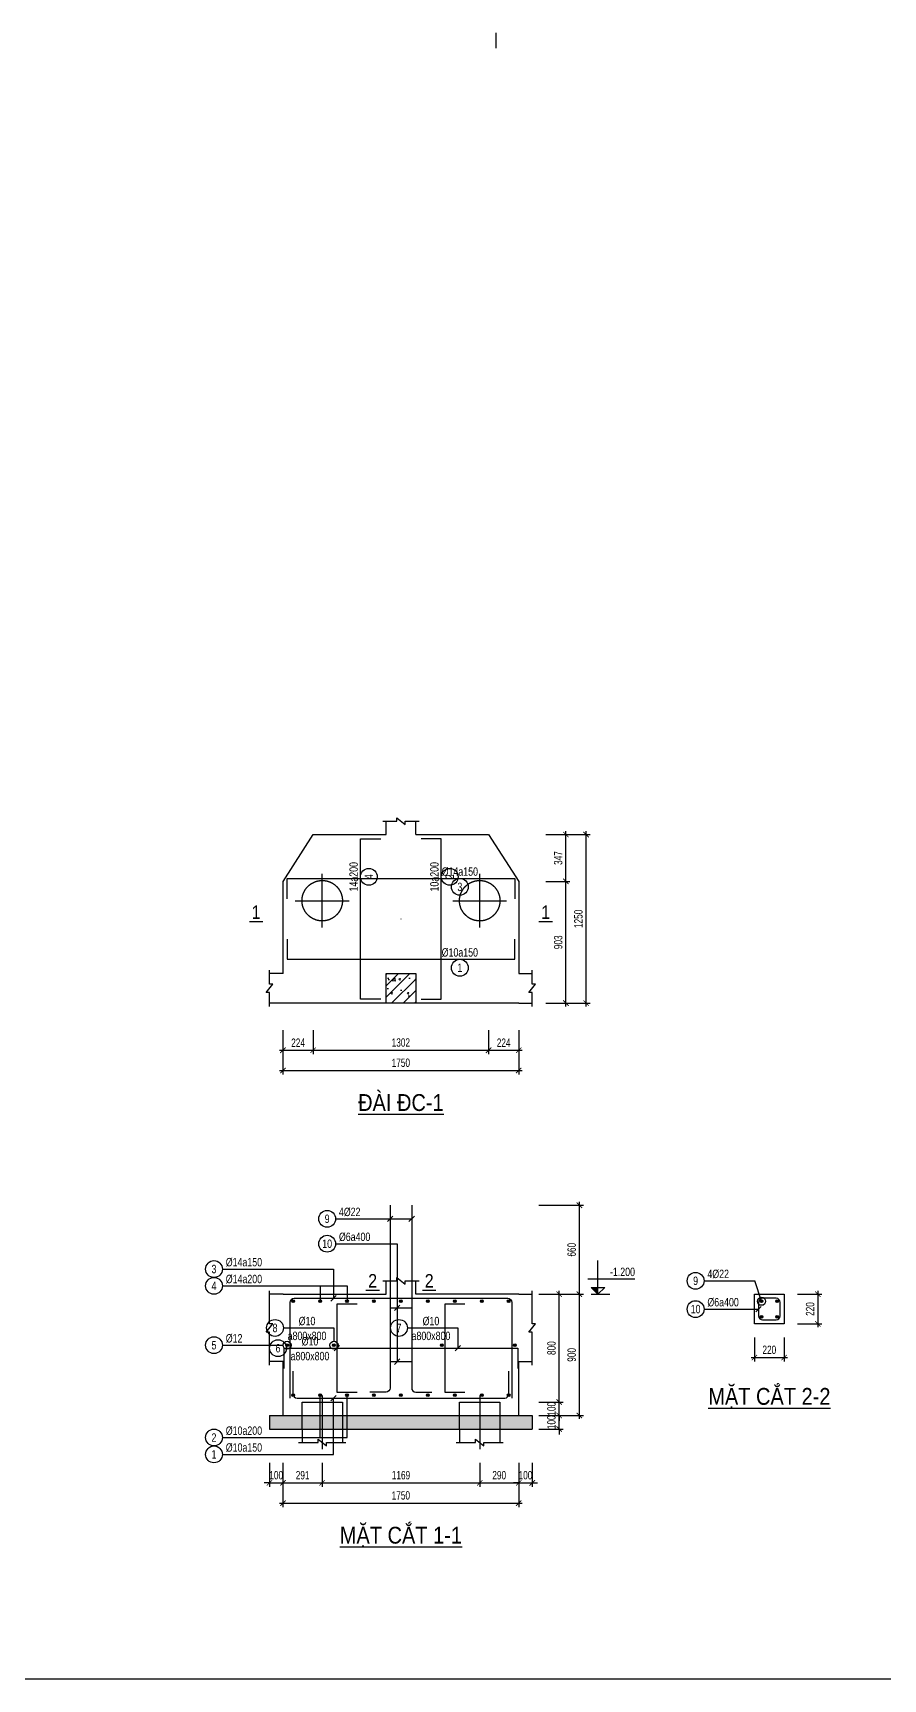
# Model space of a CAD drawing. Header units: inches. Extents: x 442278 to 842836, y -356313 to 59457.
# Drawn here: x 697163 to 703473, y -10461 to 1752 of the extents above; entities that cross this region are included whole.
import ezdxf
from ezdxf.enums import TextEntityAlignment as Align

# ---------------------------------------------------------------- set-up
doc = ezdxf.new("R2010")
doc.units = ezdxf.units.IN
doc.header["$LTSCALE"] = 250
doc.header["$MEASUREMENT"] = 0
doc.linetypes.add('CENTER', pattern=[50.8, 31.75, -6.35, 6.35, -6.35])
doc.linetypes.add('HIDDEN', pattern=[9.525, 6.35, -3.175])
for name, color, linetype in [('LA.BT', 7, 'Continuous'), ('LA.DIM', 251, 'Continuous'), ('LA.DUT', 251, 'HIDDEN'), ('LA.KHAC', 252, 'Continuous'), ('LA.TC', 3, 'Continuous'), ('LA.TD', 30, 'Continuous'), ('LA.TEXT', 60, 'Continuous'), ('LA.TRUC', 251, 'CENTER'), ('XDIT-MANH', 252, 'Continuous')]:
    doc.layers.add(name, color=color, linetype=linetype)
doc.styles.add('S.BTEXT', font='arial.ttf', dxfattribs={"width": 0.75})
doc.styles.add('S.STEXT', font='arial.ttf', dxfattribs={"width": 0.7})
doc.dimstyles.new('S.DIM25', dxfattribs={"dimtxt": 62.5, "dimasz": 40, "dimexe": 30, "dimexo": 0, "dimgap": 25, "dimtad": 1, "dimdec": 0, "dimzin": 13, "dimdsep": 46, "dimtxsty": 'S.STEXT', "dimblk": 'ARCHTICK', "dimcen": 0, "dimdle": 25, "dimclrd": 251, "dimclre": 251, "dimclrt": 60, "dimadec": 0, "dimazin": 0, "dimtfac": 1, "dimtdec": 0, "dimtix": 1, "dimtmove": 2, "dimatfit": 3, "dimfxl": 1, "dimtolj": 1, "dimtzin": 13, "dimarcsym": 0})

# ---------------------------------------------------------------- blocks, each defined once
blk = doc.blocks.new('_ArchTick')
at = {"color": 0, "linetype": 'ByBlock', "const_width": 0.15}
blk.add_lwpolyline([(-0.5, -0.5), (0.5, 0.5)], dxfattribs=at)
blk = doc.blocks.new('*D1129')
at = {"layer": 'DEFPOINTS', "color": 0, "transparency": 16777216}
for p in [(699019, -5646), (699243, -5646), (699243, -5796)]:
    blk.add_point(p, dxfattribs=at)
at = {"layer": 'LA.DIM', "color": 251, "lineweight": -2, "transparency": 16777216}
for p, q in [((699019, -5646), (699019, -5826)), ((699243, -5646), (699243, -5826)), ((698994, -5796), (699268, -5796))]:
    blk.add_line(p, q, dxfattribs=at)
at = {"layer": 'LA.DIM', "color": 251, "lineweight": -2, "transparency": 16777216, "xscale": 40, "yscale": 40, "zscale": 40, "rotation": 180}
blk.add_blockref('_ArchTick', (699019, -5796), dxfattribs=at)
at = {"layer": 'LA.DIM', "color": 251, "lineweight": -2, "transparency": 16777216, "xscale": 40, "yscale": 40, "zscale": 40}
blk.add_blockref('_ArchTick', (699243, -5796), dxfattribs=at)
at = {"layer": 'LA.DIM', "color": 60, "transparency": 16777216, "insert": (699131, -5740), "char_height": 62.5, "attachment_point": 5, "style": 'S.STEXT'}
blk.add_mtext('\\A1;224', dxfattribs=at)
blk = doc.blocks.new('*D1130')
at = {"layer": 'DEFPOINTS', "color": 0, "transparency": 16777216}
for p in [(699243, -5646), (700545, -5646), (700545, -5796)]:
    blk.add_point(p, dxfattribs=at)
at = {"layer": 'LA.DIM', "color": 251, "lineweight": -2, "transparency": 16777216}
for p, q in [((699243, -5646), (699243, -5826)), ((700545, -5646), (700545, -5826)), ((699218, -5796), (700570, -5796))]:
    blk.add_line(p, q, dxfattribs=at)
at = {"layer": 'LA.DIM', "color": 251, "lineweight": -2, "transparency": 16777216, "xscale": 40, "yscale": 40, "zscale": 40, "rotation": 180}
blk.add_blockref('_ArchTick', (699243, -5796), dxfattribs=at)
at = {"layer": 'LA.DIM', "color": 251, "lineweight": -2, "transparency": 16777216, "xscale": 40, "yscale": 40, "zscale": 40}
blk.add_blockref('_ArchTick', (700545, -5796), dxfattribs=at)
at = {"layer": 'LA.DIM', "color": 60, "transparency": 16777216, "insert": (699894, -5739), "char_height": 62.5, "attachment_point": 5, "style": 'S.STEXT'}
blk.add_mtext('\\A1;1302', dxfattribs=at)
blk = doc.blocks.new('*D1131')
at = {"layer": 'DEFPOINTS', "color": 0, "transparency": 16777216}
for p in [(700545, -5646), (700769, -5646), (700769, -5796)]:
    blk.add_point(p, dxfattribs=at)
at = {"layer": 'LA.DIM', "color": 251, "lineweight": -2, "transparency": 16777216}
for p, q in [((700545, -5646), (700545, -5826)), ((700769, -5646), (700769, -5826)), ((700520, -5796), (700794, -5796))]:
    blk.add_line(p, q, dxfattribs=at)
at = {"layer": 'LA.DIM', "color": 251, "lineweight": -2, "transparency": 16777216, "xscale": 40, "yscale": 40, "zscale": 40, "rotation": 180}
blk.add_blockref('_ArchTick', (700545, -5796), dxfattribs=at)
at = {"layer": 'LA.DIM', "color": 251, "lineweight": -2, "transparency": 16777216, "xscale": 40, "yscale": 40, "zscale": 40}
blk.add_blockref('_ArchTick', (700769, -5796), dxfattribs=at)
at = {"layer": 'LA.DIM', "color": 60, "transparency": 16777216, "insert": (700657, -5740), "char_height": 62.5, "attachment_point": 5, "style": 'S.STEXT'}
blk.add_mtext('\\A1;224', dxfattribs=at)
blk = doc.blocks.new('*D1132')
at = {"layer": 'DEFPOINTS', "color": 0, "transparency": 16777216}
for p in [(699019, -5646), (700769, -5646), (700769, -5946)]:
    blk.add_point(p, dxfattribs=at)
at = {"layer": 'LA.DIM', "color": 251, "lineweight": -2, "transparency": 16777216}
for p, q in [((699019, -5646), (699019, -5976)), ((700769, -5646), (700769, -5976)), ((698994, -5946), (700794, -5946))]:
    blk.add_line(p, q, dxfattribs=at)
at = {"layer": 'LA.DIM', "color": 251, "lineweight": -2, "transparency": 16777216, "xscale": 40, "yscale": 40, "zscale": 40, "rotation": 180}
blk.add_blockref('_ArchTick', (699019, -5946), dxfattribs=at)
at = {"layer": 'LA.DIM', "color": 251, "lineweight": -2, "transparency": 16777216, "xscale": 40, "yscale": 40, "zscale": 40}
blk.add_blockref('_ArchTick', (700769, -5946), dxfattribs=at)
at = {"layer": 'LA.DIM', "color": 60, "transparency": 16777216, "insert": (699894, -5889), "char_height": 62.5, "attachment_point": 5, "style": 'S.STEXT'}
blk.add_mtext('\\A1;1750', dxfattribs=at)
blk = doc.blocks.new('*D1133')
at = {"layer": 'DEFPOINTS', "color": 0, "transparency": 16777216}
for p in [(700969, -4543), (701119, -4543), (700969, -5446)]:
    blk.add_point(p, dxfattribs=at)
at = {"layer": 'LA.DIM', "color": 251, "lineweight": -2, "transparency": 16777216}
for p, q in [((701119, -5471), (701119, -4518)), ((700969, -4543), (701149, -4543)), ((700969, -5446), (701149, -5446))]:
    blk.add_line(p, q, dxfattribs=at)
at = {"layer": 'LA.DIM', "color": 251, "lineweight": -2, "transparency": 16777216, "xscale": 40, "yscale": 40, "zscale": 40}
for p, rotation in [((701119, -4543), 90), ((701119, -5446), 270)]:
    blk.add_blockref('_ArchTick', p, dxfattribs=dict(at, rotation=rotation))
at = {"layer": 'LA.DIM', "color": 60, "transparency": 16777216, "insert": (701062, -4995), "char_height": 62.5, "attachment_point": 5, "rotation": 90, "style": 'S.STEXT'}
blk.add_mtext('\\A1;903', dxfattribs=at)
blk = doc.blocks.new('*D1134')
at = {"layer": 'DEFPOINTS', "color": 0, "transparency": 16777216}
for p in [(700969, -4196), (701119, -4196), (700969, -4543)]:
    blk.add_point(p, dxfattribs=at)
at = {"layer": 'LA.DIM', "color": 251, "lineweight": -2, "transparency": 16777216}
for p, q in [((700969, -4196), (701149, -4196)), ((701119, -4568), (701119, -4171)), ((700969, -4543), (701149, -4543))]:
    blk.add_line(p, q, dxfattribs=at)
at = {"layer": 'LA.DIM', "color": 251, "lineweight": -2, "transparency": 16777216, "xscale": 40, "yscale": 40, "zscale": 40}
for p, rotation in [((701119, -4196), 90), ((701119, -4543), 270)]:
    blk.add_blockref('_ArchTick', p, dxfattribs=dict(at, rotation=rotation))
at = {"layer": 'LA.DIM', "color": 60, "transparency": 16777216, "insert": (701062, -4370), "char_height": 62.5, "attachment_point": 5, "rotation": 90, "style": 'S.STEXT'}
blk.add_mtext('\\A1;347', dxfattribs=at)
blk = doc.blocks.new('*D1135')
at = {"layer": 'DEFPOINTS', "color": 0, "transparency": 16777216}
for p in [(700969, -4196), (701269, -4196), (700969, -5446)]:
    blk.add_point(p, dxfattribs=at)
at = {"layer": 'LA.DIM', "color": 251, "lineweight": -2, "transparency": 16777216}
for p, q in [((700969, -4196), (701299, -4196)), ((701269, -5471), (701269, -4171)), ((700969, -5446), (701299, -5446))]:
    blk.add_line(p, q, dxfattribs=at)
at = {"layer": 'LA.DIM', "color": 251, "lineweight": -2, "transparency": 16777216, "xscale": 40, "yscale": 40, "zscale": 40}
for p, rotation in [((701269, -4196), 90), ((701269, -5446), 270)]:
    blk.add_blockref('_ArchTick', p, dxfattribs=dict(at, rotation=rotation))
at = {"layer": 'LA.DIM', "color": 60, "transparency": 16777216, "insert": (701212, -4821), "char_height": 62.5, "attachment_point": 5, "rotation": 90, "style": 'S.STEXT'}
blk.add_mtext('\\A1;1250', dxfattribs=at)
blk = doc.blocks.new('BLOCK.TC')
at = {"layer": 'LA.TC'}
blk.add_hatch(color=256, dxfattribs=at).paths.add_polyline_path([(10, 0, 1), (-10, 0, 1)])
at = {"layer": 'LA.TD'}
blk.add_circle((0, 0), 10, dxfattribs=at)
blk = doc.blocks.new('*D1136')
at = {"layer": 'DEFPOINTS', "color": 0, "transparency": 16777216}
for p in [(699019, -8856), (699310, -8856), (699310, -9006)]:
    blk.add_point(p, dxfattribs=at)
at = {"layer": 'LA.DIM', "color": 251, "lineweight": -2, "transparency": 16777216}
for p, q in [((699019, -8856), (699019, -9036)), ((699310, -8856), (699310, -9036)), ((698994, -9006), (699335, -9006))]:
    blk.add_line(p, q, dxfattribs=at)
at = {"layer": 'LA.DIM', "color": 251, "lineweight": -2, "transparency": 16777216, "xscale": 40, "yscale": 40, "zscale": 40, "rotation": 180}
blk.add_blockref('_ArchTick', (699019, -9006), dxfattribs=at)
at = {"layer": 'LA.DIM', "color": 251, "lineweight": -2, "transparency": 16777216, "xscale": 40, "yscale": 40, "zscale": 40}
blk.add_blockref('_ArchTick', (699310, -9006), dxfattribs=at)
at = {"layer": 'LA.DIM', "color": 60, "transparency": 16777216, "insert": (699165, -8949), "char_height": 62.5, "attachment_point": 5, "style": 'S.STEXT'}
blk.add_mtext('\\A1;291', dxfattribs=at)
blk = doc.blocks.new('*D1137')
at = {"layer": 'DEFPOINTS', "color": 0, "transparency": 16777216}
for p in [(699310, -8856), (700479, -8856), (700479, -9006)]:
    blk.add_point(p, dxfattribs=at)
at = {"layer": 'LA.DIM', "color": 251, "lineweight": -2, "transparency": 16777216}
for p, q in [((699310, -8856), (699310, -9036)), ((700479, -8856), (700479, -9036)), ((699285, -9006), (700504, -9006))]:
    blk.add_line(p, q, dxfattribs=at)
at = {"layer": 'LA.DIM', "color": 251, "lineweight": -2, "transparency": 16777216, "xscale": 40, "yscale": 40, "zscale": 40, "rotation": 180}
blk.add_blockref('_ArchTick', (699310, -9006), dxfattribs=at)
at = {"layer": 'LA.DIM', "color": 251, "lineweight": -2, "transparency": 16777216, "xscale": 40, "yscale": 40, "zscale": 40}
blk.add_blockref('_ArchTick', (700479, -9006), dxfattribs=at)
at = {"layer": 'LA.DIM', "color": 60, "transparency": 16777216, "insert": (699895, -8949), "char_height": 62.5, "attachment_point": 5, "style": 'S.STEXT'}
blk.add_mtext('\\A1;1169', dxfattribs=at)
blk = doc.blocks.new('*D1138')
at = {"layer": 'DEFPOINTS', "color": 0, "transparency": 16777216}
for p in [(700479, -8856), (700769, -8856), (700769, -9006)]:
    blk.add_point(p, dxfattribs=at)
at = {"layer": 'LA.DIM', "color": 251, "lineweight": -2, "transparency": 16777216}
for p, q in [((700479, -8856), (700479, -9036)), ((700769, -8856), (700769, -9036)), ((700454, -9006), (700794, -9006))]:
    blk.add_line(p, q, dxfattribs=at)
at = {"layer": 'LA.DIM', "color": 251, "lineweight": -2, "transparency": 16777216, "xscale": 40, "yscale": 40, "zscale": 40, "rotation": 180}
blk.add_blockref('_ArchTick', (700479, -9006), dxfattribs=at)
at = {"layer": 'LA.DIM', "color": 251, "lineweight": -2, "transparency": 16777216, "xscale": 40, "yscale": 40, "zscale": 40}
blk.add_blockref('_ArchTick', (700769, -9006), dxfattribs=at)
at = {"layer": 'LA.DIM', "color": 60, "transparency": 16777216, "insert": (700624, -8949), "char_height": 62.5, "attachment_point": 5, "style": 'S.STEXT'}
blk.add_mtext('\\A1;290', dxfattribs=at)
blk = doc.blocks.new('*D1139')
at = {"layer": 'DEFPOINTS', "color": 0, "transparency": 16777216}
for p in [(698919, -8856), (699019, -8856), (699019, -9006)]:
    blk.add_point(p, dxfattribs=at)
at = {"layer": 'LA.DIM', "color": 251, "lineweight": -2, "transparency": 16777216}
for p, q in [((698919, -8856), (698919, -9036)), ((699019, -8856), (699019, -9036)), ((698919, -9006), (698879, -9006)), ((698919, -9006), (699019, -9006)), ((699019, -9006), (699059, -9006))]:
    blk.add_line(p, q, dxfattribs=at)
at = {"layer": 'LA.DIM', "color": 251, "lineweight": -2, "transparency": 16777216, "xscale": 40, "yscale": 40, "zscale": 40}
blk.add_blockref('_ArchTick', (698919, -9006), dxfattribs=at)
at = {"layer": 'LA.DIM', "color": 251, "lineweight": -2, "transparency": 16777216, "xscale": 40, "yscale": 40, "zscale": 40, "rotation": 180}
blk.add_blockref('_ArchTick', (699019, -9006), dxfattribs=at)
at = {"layer": 'LA.DIM', "color": 60, "transparency": 16777216, "insert": (698969, -8949), "char_height": 62.5, "attachment_point": 5, "style": 'S.STEXT'}
blk.add_mtext('\\A1;100', dxfattribs=at)
blk = doc.blocks.new('*D1140')
at = {"layer": 'DEFPOINTS', "color": 0, "transparency": 16777216}
for p in [(700769, -8856), (700869, -8856), (700869, -9006)]:
    blk.add_point(p, dxfattribs=at)
at = {"layer": 'LA.DIM', "color": 251, "lineweight": -2, "transparency": 16777216}
for p, q in [((700769, -8856), (700769, -9036)), ((700869, -8856), (700869, -9036)), ((700769, -9006), (700729, -9006)), ((700769, -9006), (700869, -9006)), ((700869, -9006), (700909, -9006))]:
    blk.add_line(p, q, dxfattribs=at)
at = {"layer": 'LA.DIM', "color": 251, "lineweight": -2, "transparency": 16777216, "xscale": 40, "yscale": 40, "zscale": 40}
blk.add_blockref('_ArchTick', (700769, -9006), dxfattribs=at)
at = {"layer": 'LA.DIM', "color": 251, "lineweight": -2, "transparency": 16777216, "xscale": 40, "yscale": 40, "zscale": 40, "rotation": 180}
blk.add_blockref('_ArchTick', (700869, -9006), dxfattribs=at)
at = {"layer": 'LA.DIM', "color": 60, "transparency": 16777216, "insert": (700819, -8949), "char_height": 62.5, "attachment_point": 5, "style": 'S.STEXT'}
blk.add_mtext('\\A1;100', dxfattribs=at)
blk = doc.blocks.new('*D1141')
at = {"layer": 'DEFPOINTS', "color": 0, "transparency": 16777216}
for p in [(699019, -8856), (700769, -8856), (700769, -9156)]:
    blk.add_point(p, dxfattribs=at)
at = {"layer": 'LA.DIM', "color": 251, "lineweight": -2, "transparency": 16777216}
for p, q in [((699019, -8856), (699019, -9186)), ((700769, -8856), (700769, -9186)), ((698994, -9156), (700794, -9156))]:
    blk.add_line(p, q, dxfattribs=at)
at = {"layer": 'LA.DIM', "color": 251, "lineweight": -2, "transparency": 16777216, "xscale": 40, "yscale": 40, "zscale": 40, "rotation": 180}
blk.add_blockref('_ArchTick', (699019, -9156), dxfattribs=at)
at = {"layer": 'LA.DIM', "color": 251, "lineweight": -2, "transparency": 16777216, "xscale": 40, "yscale": 40, "zscale": 40}
blk.add_blockref('_ArchTick', (700769, -9156), dxfattribs=at)
at = {"layer": 'LA.DIM', "color": 60, "transparency": 16777216, "insert": (699894, -9099), "char_height": 62.5, "attachment_point": 5, "style": 'S.STEXT'}
blk.add_mtext('\\A1;1750', dxfattribs=at)
blk = doc.blocks.new('*D1142')
at = {"layer": 'DEFPOINTS', "color": 0, "transparency": 16777216}
for p in [(700919, -8506), (701069, -8506), (700919, -8606)]:
    blk.add_point(p, dxfattribs=at)
at = {"layer": 'LA.DIM', "color": 251, "lineweight": -2, "transparency": 16777216}
for p, q in [((700919, -8506), (701099, -8506)), ((701069, -8506), (701069, -8466)), ((701069, -8606), (701069, -8506)), ((700919, -8606), (701099, -8606)), ((701069, -8606), (701069, -8646))]:
    blk.add_line(p, q, dxfattribs=at)
at = {"layer": 'LA.DIM', "color": 251, "lineweight": -2, "transparency": 16777216, "xscale": 40, "yscale": 40, "zscale": 40}
for p, rotation in [((701069, -8506), 270), ((701069, -8606), 90)]:
    blk.add_blockref('_ArchTick', p, dxfattribs=dict(at, rotation=rotation))
at = {"layer": 'LA.DIM', "color": 60, "transparency": 16777216, "insert": (701012, -8556), "char_height": 62.5, "attachment_point": 5, "rotation": 90, "style": 'S.STEXT'}
blk.add_mtext('\\A1;100', dxfattribs=at)
blk = doc.blocks.new('*D1143')
at = {"layer": 'DEFPOINTS', "color": 0, "transparency": 16777216}
for p in [(700919, -8406), (701069, -8406), (700919, -8506)]:
    blk.add_point(p, dxfattribs=at)
at = {"layer": 'LA.DIM', "color": 251, "lineweight": -2, "transparency": 16777216}
for p, q in [((700919, -8406), (701099, -8406)), ((701069, -8406), (701069, -8366)), ((701069, -8506), (701069, -8406)), ((700919, -8506), (701099, -8506)), ((701069, -8506), (701069, -8546))]:
    blk.add_line(p, q, dxfattribs=at)
at = {"layer": 'LA.DIM', "color": 251, "lineweight": -2, "transparency": 16777216, "xscale": 40, "yscale": 40, "zscale": 40}
for p, rotation in [((701069, -8406), 270), ((701069, -8506), 90)]:
    blk.add_blockref('_ArchTick', p, dxfattribs=dict(at, rotation=rotation))
at = {"layer": 'LA.DIM', "color": 60, "transparency": 16777216, "insert": (701012, -8456), "char_height": 62.5, "attachment_point": 5, "rotation": 90, "style": 'S.STEXT'}
blk.add_mtext('\\A1;100', dxfattribs=at)
blk = doc.blocks.new('*D1144')
at = {"layer": 'DEFPOINTS', "color": 0, "transparency": 16777216}
for p in [(700919, -7606), (701069, -7606), (700919, -8406)]:
    blk.add_point(p, dxfattribs=at)
at = {"layer": 'LA.DIM', "color": 251, "lineweight": -2, "transparency": 16777216}
for p, q in [((700919, -7606), (701099, -7606)), ((701069, -8431), (701069, -7581)), ((700919, -8406), (701099, -8406))]:
    blk.add_line(p, q, dxfattribs=at)
at = {"layer": 'LA.DIM', "color": 251, "lineweight": -2, "transparency": 16777216, "xscale": 40, "yscale": 40, "zscale": 40}
for p, rotation in [((701069, -7606), 90), ((701069, -8406), 270)]:
    blk.add_blockref('_ArchTick', p, dxfattribs=dict(at, rotation=rotation))
at = {"layer": 'LA.DIM', "color": 60, "transparency": 16777216, "insert": (701012, -8006), "char_height": 62.5, "attachment_point": 5, "rotation": 90, "style": 'S.STEXT'}
blk.add_mtext('\\A1;800', dxfattribs=at)
blk = doc.blocks.new('*D1145')
at = {"layer": 'DEFPOINTS', "color": 0, "transparency": 16777216}
for p in [(700919, -7606), (701219, -7606), (700919, -8506)]:
    blk.add_point(p, dxfattribs=at)
at = {"layer": 'LA.DIM', "color": 251, "lineweight": -2, "transparency": 16777216}
for p, q in [((700919, -7606), (701249, -7606)), ((701219, -8531), (701219, -7581)), ((700919, -8506), (701249, -8506))]:
    blk.add_line(p, q, dxfattribs=at)
at = {"layer": 'LA.DIM', "color": 251, "lineweight": -2, "transparency": 16777216, "xscale": 40, "yscale": 40, "zscale": 40}
for p, rotation in [((701219, -7606), 90), ((701219, -8506), 270)]:
    blk.add_blockref('_ArchTick', p, dxfattribs=dict(at, rotation=rotation))
at = {"layer": 'LA.DIM', "color": 60, "transparency": 16777216, "insert": (701162, -8056), "char_height": 62.5, "attachment_point": 5, "rotation": 90, "style": 'S.STEXT'}
blk.add_mtext('\\A1;900', dxfattribs=at)
blk = doc.blocks.new('*D1146')
at = {"layer": 'DEFPOINTS', "color": 0, "transparency": 16777216}
for p in [(700919, -6946), (701219, -6946), (700919, -7606)]:
    blk.add_point(p, dxfattribs=at)
at = {"layer": 'LA.DIM', "color": 251, "lineweight": -2, "transparency": 16777216}
for p, q in [((700919, -6946), (701249, -6946)), ((701219, -7631), (701219, -6921)), ((700919, -7606), (701249, -7606))]:
    blk.add_line(p, q, dxfattribs=at)
at = {"layer": 'LA.DIM', "color": 251, "lineweight": -2, "transparency": 16777216, "xscale": 40, "yscale": 40, "zscale": 40}
for p, rotation in [((701219, -6946), 90), ((701219, -7606), 270)]:
    blk.add_blockref('_ArchTick', p, dxfattribs=dict(at, rotation=rotation))
at = {"layer": 'LA.DIM', "color": 60, "transparency": 16777216, "insert": (701162, -7276), "char_height": 62.5, "attachment_point": 5, "rotation": 90, "style": 'S.STEXT'}
blk.add_mtext('\\A1;660', dxfattribs=at)
blk = doc.blocks.new('BLOCK.COS')
at = {"layer": 'LA.KHAC'}
blk.add_hatch(color=256, dxfattribs=at).paths.add_polyline_path([(37.5, 50), (87.5, 0), (87.5, 50)])
at = {"layer": 'LA.KHAC', "color": 5}
for p, q in [((37.5, 50), (137.5, 50)), ((87.5, 0), (37.5, 50)), ((37.5, 0), (175, 0)), ((87.5, 0), (87.5, 50)), ((87.5, 0), (137.5, 50))]:
    blk.add_line(p, q, dxfattribs=at)
blk = doc.blocks.new('*D1147')
at = {"layer": 'DEFPOINTS', "color": 0, "transparency": 16777216}
for p in [(702519, -7926), (702739, -7926), (702739, -8076)]:
    blk.add_point(p, dxfattribs=at)
at = {"layer": 'LA.DIM', "color": 251, "lineweight": -2, "transparency": 16777216}
for p, q in [((702519, -7926), (702519, -8106)), ((702739, -7926), (702739, -8106)), ((702494, -8076), (702764, -8076))]:
    blk.add_line(p, q, dxfattribs=at)
at = {"layer": 'LA.DIM', "color": 251, "lineweight": -2, "transparency": 16777216, "xscale": 40, "yscale": 40, "zscale": 40, "rotation": 180}
blk.add_blockref('_ArchTick', (702519, -8076), dxfattribs=at)
at = {"layer": 'LA.DIM', "color": 251, "lineweight": -2, "transparency": 16777216, "xscale": 40, "yscale": 40, "zscale": 40}
blk.add_blockref('_ArchTick', (702739, -8076), dxfattribs=at)
at = {"layer": 'LA.DIM', "color": 60, "transparency": 16777216, "insert": (702629, -8019), "char_height": 62.5, "attachment_point": 5, "style": 'S.STEXT'}
blk.add_mtext('\\A1;220', dxfattribs=at)
blk = doc.blocks.new('*D1148')
at = {"layer": 'DEFPOINTS', "color": 0, "transparency": 16777216}
for p in [(702839, -7606), (702839, -7826), (702989, -7826)]:
    blk.add_point(p, dxfattribs=at)
at = {"layer": 'LA.DIM', "color": 251, "lineweight": -2, "transparency": 16777216}
for p, q in [((702839, -7606), (703019, -7606)), ((702989, -7581), (702989, -7851)), ((702839, -7826), (703019, -7826))]:
    blk.add_line(p, q, dxfattribs=at)
at = {"layer": 'LA.DIM', "color": 251, "lineweight": -2, "transparency": 16777216, "xscale": 40, "yscale": 40, "zscale": 40}
for p, rotation in [((702989, -7606), 90), ((702989, -7826), 270)]:
    blk.add_blockref('_ArchTick', p, dxfattribs=dict(at, rotation=rotation))
at = {"layer": 'LA.DIM', "color": 60, "transparency": 16777216, "insert": (702932, -7716), "char_height": 62.5, "attachment_point": 5, "rotation": 90, "style": 'S.STEXT'}
blk.add_mtext('\\A1;220', dxfattribs=at)

msp = doc.modelspace()

# ---------------------------------------------------------------- hatches: boundary and pattern name
at = {"layer": 'LA.KHAC'}
h = msp.add_hatch(dxfattribs=at)
h.set_pattern_fill('HATCH', color=256, scale=40, style=0, pattern_type=2)
h.set_pattern_definition([(0, (-806835.54, -183397.33), (0, 207.846097), [5, -115]), (0, (-806835.54, -183388.67), (0, 207.846097), [5, -115]), (120, (-806835.54, -183397.33), (-180, -103.923048), [5, -115]), (120, (-806828.04, -183393), (-180, -103.923048), [5, -115]), (0, (-806775.54, -183293.4), (0, 207.846097), [5, -115]), (0, (-806775.54, -183284.75), (0, 207.846097), [5, -115]), (120, (-806775.54, -183293.4), (-180, -103.923048), [5, -115]), (120, (-806768.04, -183289.08), (-180, -103.923048), [5, -115]), (60, (-806830.54, -183397.33), (-180, 103.923048), [5, -115]), (60, (-806838.04, -183393), (-180, 103.923048), [5, -115]), (60, (-806770.54, -183501.25), (-180, 103.923048), [5, -115]), (60, (-806778.04, -183496.92), (-180, 103.923048), [5, -115]), (45, (-806835.54, -183397.33), (-42.4264069, 42.4264069), []), (50, (-806835.54, -183397.33), (286.904073, -25.100854), [30, -330]), (355, (-806835.54, -183397.33), (-55.500533, 300.876853), [24, -264]), (100.4514, (-806811.63, -183399.42), (231.403753, 275.775817), [25.496076, -280.456845]), (46.1842, (-806835.54, -183317.33), (426.89642, -66.207606), [45, -495]), (96.6356, (-806799.97, -183322.85), (373.86508, 389.64715), [38.24412, -420.6852]), (351.1842, (-806835.54, -183317.33), (373.86478, 389.64744), [36, -396]), (21, (-806795.54, -183337.33), (238.76282, -161.047556), [30, -330]), (326, (-806795.54, -183337.33), (97.32613, 290.06002), [24, -264]), (71.4514, (-806775.64, -183350.75), (336.08905, 129.0122), [25.496076, -280.456845]), (37.5, (-806835.54, -183397.33), (4.863942, 133.1575415), [0, -260.8, 0, -268, 0, -265]), (7.5, (-806835.54, -183397.33), (105.227815, 157.764685), [0, -152.8, 0, -254.8, 0, -101]), (327.5, (-806924.74, -183397.33), (213.5289745, -9.021949), [0, -100, 0, -312, 0, -414]), (317.5, (-806964.74, -183397.33), (233.274468, 40.041993), [0, -130, 0, -207.2, 0, -294])])
h.paths.add_polyline_path([(699784.32, -5446.39), (700004.32, -5446.39), (700004.32, -5226.39), (699784.32, -5226.39)], flags=16)
h = msp.add_hatch(dxfattribs=at)
h.set_pattern_fill('AR-CONC', color=256, scale=10, style=0)
h.set_pattern_definition([(50, (-806835.54, -183397.33), (71.7260183, -6.2752135), [7.5, -82.5]), (355, (-806835.54, -183397.33), (-13.8751334, 75.2192134), [6, -66]), (100.4514445, (-806829.564, -183397.854), (57.8508847, 68.943999), [6.3740192, -70.1142112]), (46.1842, (-806835.54, -183377.33), (106.724133, -16.551928), [11.25, -123.75]), (96.6356355, (-806826.65, -183378.71), (93.4661946, 97.41186), [9.561034, -105.171376]), (351.184164, (-806835.54, -183377.33), (93.4661945, 97.41186), [9, -99]), (21, (-806825.54, -183382.33), (59.6907052, -40.261889), [7.5, -82.5]), (326, (-806825.54, -183382.33), (24.3315332, 72.5150045), [6, -66]), (71.451445, (-806820.57, -183385.69), (84.0222377, 32.2531153), [6.374019, -70.1142112]), (37.5, (-806835.54, -183397.332), (1.21598553, 33.2893854), [0, -65.2, 0, -67, 0, -66.25]), (7.5, (-806835.54, -183397.33), (26.30695374, 39.4411712), [0, -38.2, 0, -63.7, 0, -25.25]), (327.5, (-806857.84, -183397.332), (53.3822436, -2.25548717), [0, -25, 0, -78, 0, -103.5]), (317.5, (-806867.84, -183397.33), (58.318617, 10.0104982), [0, -32.5, 0, -51.8, 0, -73.5])])
h.paths.add_polyline_path([(698919.32, -8506.39), (700869.32, -8506.39), (700869.32, -8606.39), (698919.32, -8606.39)])

# ---------------------------------------------------------------- linework, layer by layer
at = {"layer": 'LA.BT'}
for p, q in [((699784.32, -4196.39), (699784.32, -4096.39)), ((700004.32, -4196.39), (700004.32, -4096.39)), ((699019.32, -4543.39), (699243.32, -4196.39)), ((699243.32, -4196.39), (699784.32, -4196.39)), ((700004.32, -4196.39), (700545.32, -4196.39)), ((700545.32, -4196.39), (700769.32, -4543.39)), ((699019.32, -5226.39), (699019.32, -4543.39)), ((700769.32, -4543.39), (700769.32, -5226.39)), ((699019.32, -5226.39), (698919.32, -5226.39)), ((700769.32, -5226.39), (700869.32, -5226.39)), ((699019.32, -5446.39), (698919.32, -5446.39)), ((700769.32, -5446.39), (699019.32, -5446.39)), ((700769.32, -5446.39), (700869.32, -5446.39)), ((699784.32, -7606.39), (699784.32, -7506.39)), ((700004.32, -7606.39), (700004.32, -7506.39)), ((699019.32, -7606.39), (698919.32, -7606.39)), ((699019.32, -7606.39), (699784.32, -7606.39)), ((700769.32, -7606.39), (700004.32, -7606.39)), ((700769.32, -7606.39), (700869.32, -7606.39)), ((699019.32, -8106.39), (698919.32, -8106.39)), ((699019.32, -8506.39), (699019.32, -8106.39)), ((700769.32, -8506.39), (700769.32, -8106.39)), ((700769.32, -8106.39), (700869.32, -8106.39)), ((698919.32, -8506.39), (700869.32, -8506.39)), ((698919.32, -8506.39), (698919.32, -8606.39)), ((700869.32, -8506.39), (700869.32, -8606.39)), ((698919.32, -8606.39), (700869.32, -8606.39)), ((699160.32, -8606.39), (699160.32, -8706.39)), ((699460.32, -8606.39), (699460.32, -8706.39)), ((700329.32, -8606.39), (700329.32, -8706.39)), ((700629.32, -8606.39), (700629.32, -8706.39))]:
    msp.add_line(p, q, dxfattribs=at)
at = {"layer": 'LA.BT', "color": 251}
for points in [[(699759.32, -4096.39), (699863.07, -4096.39), (699863.07, -4071.39), (699925.57, -4121.39), (699925.57, -4096.39), (700029.32, -4096.39)], [(698919.32, -5471.39), (698919.32, -5367.64), (698894.32, -5367.64), (698944.32, -5305.14), (698919.32, -5305.14), (698919.32, -5201.39)], [(700869.32, -5471.39), (700869.32, -5367.64), (700844.32, -5367.64), (700894.32, -5305.14), (700869.32, -5305.14), (700869.32, -5201.39)], [(699759.32, -7506.39), (699863.07, -7506.39), (699863.07, -7481.39), (699925.57, -7531.39), (699925.57, -7506.39), (700029.32, -7506.39)], [(698919.32, -8131.39), (698919.32, -7887.64), (698894.32, -7887.64), (698944.32, -7825.14), (698919.32, -7825.14), (698919.32, -7581.39)], [(700869.32, -8131.39), (700869.32, -7887.64), (700844.32, -7887.64), (700894.32, -7825.14), (700869.32, -7825.14), (700869.32, -7581.39)], [(699135.32, -8706.39), (699279.07, -8706.39), (699279.07, -8681.39), (699341.57, -8731.39), (699341.57, -8706.39), (699485.32, -8706.39)], [(700304.32, -8706.39), (700448.07, -8706.39), (700448.07, -8681.39), (700510.57, -8731.39), (700510.57, -8706.39), (700654.32, -8706.39)]]:
    msp.add_lwpolyline(points, dxfattribs=at)
at = {"layer": 'LA.BT'}
for points in [[(699784.32, -5446.39), (699784.32, -5226.39), (700004.32, -5226.39), (700004.32, -5446.39), (699784.32, -5446.39)], [(702519.32, -7606.39), (702739.32, -7606.39), (702739.32, -7826.39), (702519.32, -7826.39), (702519.32, -7606.39)]]:
    msp.add_lwpolyline(points, dxfattribs=at)
at = {"layer": 'LA.DUT'}
for points in [[(699160.32, -8606.39), (699160.32, -8406.39), (699460.32, -8406.39), (699460.32, -8606.39)], [(700329.32, -8606.39), (700329.32, -8406.39), (700629.32, -8406.39), (700629.32, -8606.39)]]:
    msp.add_lwpolyline(points, dxfattribs=at)
for centre in [(699310.32, -4686.39), (700479.32, -4686.39)]:
    msp.add_circle(centre, 150, dxfattribs=at)
at = {"layer": 'LA.KHAC'}
for p, q in [((699409.32, -7046.39), (699974.32, -7046.39)), ((699409.32, -7231.39), (699867.65, -7231.39)), ((699867.65, -7231.39), (699867.65, -8106.39)), ((698569.46, -7419.33), (699394.46, -7419.33)), ((699394.46, -7419.33), (699394.46, -7636.39)), ((701356.82, -7606.39), (701356.82, -7356.39)), ((698569.46, -7544.33), (699494.46, -7544.33)), ((699294.46, -7544.33), (699294.46, -7658.39)), ((699494.46, -7544.33), (699494.46, -7658.39)), ((701281.82, -7491.39), (701631.82, -7491.39)), ((702144.32, -7506.39), (702521.32, -7506.39)), ((702571.32, -7658.39), (702521.32, -7506.39)), ((702144.32, -7716.39), (702549.32, -7716.39)), ((699022.46, -7856.33), (699397.46, -7856.33)), ((699397.46, -7856.33), (699397.46, -7954.33)), ((699942.46, -7856.33), (700317.46, -7856.33)), ((700317.46, -7856.33), (700317.46, -8006.33)), ((698569.46, -7984.33), (699019.46, -7984.33)), ((699044.46, -8006.33), (699419.46, -8006.33)), ((699294.46, -8669.33), (699294.46, -8354.39)), ((699394.46, -8794.33), (699394.46, -8376.39)), ((699494.46, -8669.33), (699494.46, -8354.39)), ((698569.46, -8669.33), (699494.46, -8669.33)), ((698569.46, -8794.33), (699394.46, -8794.33))]:
    msp.add_line(p, q, dxfattribs=at)
at = {"layer": 'LA.KHAC', "color": 3}
for p, q in [((699794.32, -7066.39), (699834.32, -7026.39)), ((699954.32, -7066.39), (699994.32, -7026.39)), ((699374.46, -7656.39), (699414.46, -7616.39)), ((699847.65, -7726.39), (699887.65, -7686.39)), ((702529.32, -7736.39), (702569.32, -7696.39)), ((699399.46, -8026.33), (699439.46, -7986.33)), ((700297.46, -8026.33), (700337.46, -7986.33)), ((699847.65, -8126.39), (699887.65, -8086.39)), ((699374.46, -8396.39), (699414.46, -8356.39))]:
    msp.add_line(p, q, dxfattribs=at)
at = {"layer": 'LA.KHAC', "color": 251}
for centre in [(699656.82, -4508.89), (700256.82, -4508.89), (700331.82, -4583.89), (700331.82, -5183.89), (699346.82, -7046.39), (699346.82, -7231.39), (698506.96, -7419.33), (702081.82, -7506.39), (698506.96, -7544.33), (702081.82, -7716.39), (698959.96, -7856.33), (699879.96, -7856.33), (698506.96, -7984.33), (698981.96, -8006.33), (698506.96, -8669.33), (698506.96, -8794.33)]:
    msp.add_circle(centre, 62.5, dxfattribs=at)
at = {"layer": 'LA.KHAC'}
for centre in [(702571.32, -7658.39), (699049.46, -7984.33), (699397.46, -7984.33)]:
    msp.add_circle(centre, 30, dxfattribs=at)
at = {"layer": 'LA.TC'}
for p, q in [((699814.32, -7706.39), (699974.32, -7706.39)), ((699814.32, -8106.39), (699974.32, -8106.39))]:
    msp.add_line(p, q, dxfattribs=at)
for points in [[(700044.32, -5416.39), (700194.32, -5416.39), (700194.32, -4226.39), (700044.32, -4226.39)], [(699049.32, -4971.39), (699049.32, -5121.39), (700739.32, -5121.39), (700739.32, -4971.39)], [(699569.32, -7680.33), (699419.32, -7680.33), (699419.32, -8332.33), (699569.32, -8332.33)], [(700369.32, -7680.33), (700219.32, -7680.33), (700219.32, -8332.33), (700369.32, -8332.33)], [(699027.32, -8156.39), (699027.32, -8006.39), (700761.32, -8006.39), (700761.32, -8156.39)]]:
    msp.add_lwpolyline(points, dxfattribs=at)
for points in [[(699814.32, -6946.39), (699814.32, -8302.39, -0.41421356), (699784.32, -8332.39), (699664.32, -8332.39)], [(699974.32, -6946.39), (699974.32, -8302.39, 0.41421356), (700004.32, -8332.39), (700124.32, -8332.39)], [(699071.32, -8376.39), (699071.32, -7666.39, -0.41421356), (699101.32, -7636.39), (700687.32, -7636.39, -0.41421356), (700717.32, -7666.39), (700717.32, -8376.39)], [(702549.32, -7766.39, 0.41421356), (702579.32, -7796.39), (702679.32, -7796.39, 0.41421356), (702709.32, -7766.39), (702709.32, -7666.39, 0.41421356), (702679.32, -7636.39), (702579.32, -7636.39, 0.41421356), (702549.32, -7666.39), (702549.32, -7766.39)], [(699093.32, -8176.39), (699093.32, -8346.39, 0.41421356), (699123.32, -8376.39), (700665.32, -8376.39, 0.41421356), (700695.32, -8346.39), (700695.32, -8176.39)]]:
    msp.add_lwpolyline(points, format="xyb", dxfattribs=at)
at = {"layer": 'LA.TD'}
for points in [[(699744.32, -5416.39), (699594.32, -5416.39), (699594.32, -4226.39), (699744.32, -4226.39)], [(699049.32, -4671.39), (699049.32, -4521.39), (700739.32, -4521.39), (700739.32, -4671.39)]]:
    msp.add_lwpolyline(points, dxfattribs=at)
at = {"layer": 'LA.TEXT', "color": 4}
for p, q in [((698769.32, -4841.39), (698869.32, -4841.39)), ((700919.32, -4841.39), (701019.32, -4841.39)), ((699634.32, -7576.39), (699734.32, -7576.39)), ((700054.32, -7576.39), (700154.32, -7576.39))]:
    msp.add_line(p, q, dxfattribs=at)
at = {"layer": 'LA.TRUC'}
for p, q in [((699310.32, -4886.39), (699310.32, -4486.39)), ((700479.32, -4886.39), (700479.32, -4486.39)), ((699110.32, -4686.39), (699510.32, -4686.39)), ((700279.32, -4686.39), (700679.32, -4686.39)), ((699310.32, -8356.39), (699310.32, -8756.39)), ((700479.32, -8356.39), (700479.32, -8756.39))]:
    msp.add_line(p, q, dxfattribs=at)
at = {"layer": 'XDIT-MANH', "linetype": 'Continuous'}
msp.add_line((700600.75, 1639.83), (700600.75, 1751.78), dxfattribs=at)
at = {"layer": 'XDIT-MANH'}
msp.add_line((699894.32, -4821.39), (699895.32, -4821.39), dxfattribs=at)
msp.add_lwpolyline([(690618.37, 15709.47), (716328.54, 15709.47), (716328.54, -10461.36), (690618.37, -10461.36)], close=True, dxfattribs=at)

# ---------------------------------------------------------------- block references
at = {"layer": 'LA.KHAC'}
msp.add_blockref('BLOCK.COS', (701269.32, -7606.39), dxfattribs=at)
at = {"layer": 'LA.TC'}
for p in [(699094.32, -7658.39), (699294.32, -7658.39), (699494.32, -7658.39), (699694.32, -7658.39), (699894.32, -7658.39), (700094.32, -7658.39), (700294.32, -7658.39), (700494.32, -7658.39), (700694.32, -7658.39), (702571.32, -7658.39), (702687.32, -7658.39), (702571.32, -7774.39), (702687.32, -7774.39), (699049.46, -7984.33), (699397.32, -7984.39), (700197.32, -7984.39), (700739.46, -7984.33), (699094.32, -8354.39), (699294.32, -8354.39), (699494.32, -8354.39), (699694.32, -8354.39), (699894.32, -8354.39), (700094.32, -8354.39), (700294.32, -8354.39), (700494.32, -8354.39), (700694.32, -8354.39)]:
    msp.add_blockref('BLOCK.TC', p, dxfattribs=at)

# ---------------------------------------------------------------- texts
at = {"layer": 'LA.TEXT', "style": 'S.STEXT', "width": 0.75}
for s, p in [('14a200', (699574.32, -4508.89)), ('10a200', (700174.32, -4508.89))]:
    msp.add_text(s, height=62.5, rotation=90, dxfattribs=at).set_placement(p, align=Align.CENTER)
for s, p in [('4', (699656.82, -4508.89)), ('2', (700256.82, -4508.89))]:
    msp.add_text(s, height=62.5, rotation=90, dxfattribs=at).set_placement(p, align=Align.MIDDLE_CENTER)
for s, p in [('%%c14a150', (700331.82, -4501.39)), ('%%c10a150', (700331.82, -5101.39)), ('%%c10', (699197.46, -7836.33)), ('%%c10', (700117.46, -7836.33)), ('a800x800', (699197.46, -7946.33)), ('%%c10', (699219.46, -7986.33)), ('a800x800', (700117.46, -7946.33)), ('a800x800', (699219.46, -8096.33))]:
    msp.add_text(s, height=62.5, dxfattribs=at).set_placement(p, align=Align.CENTER)
for s, p in [('3', (700331.82, -4583.89)), ('1', (700331.82, -5183.89)), ('9', (699346.82, -7046.39)), ('10', (699346.82, -7231.39)), ('3', (698506.96, -7419.33)), ('4', (698506.96, -7544.33)), ('9', (702081.82, -7506.39)), ('10', (702081.82, -7716.39)), ('8', (698959.96, -7856.33)), ('7', (699879.96, -7856.33)), ('5', (698506.96, -7984.33)), ('6', (698981.96, -8006.33)), ('2', (698506.96, -8669.33)), ('1', (698506.96, -8794.33))]:
    msp.add_text(s, height=62.5, dxfattribs=at).set_placement(p, align=Align.MIDDLE_CENTER)
at = {"layer": 'LA.TEXT', "color": 4, "style": 'S.BTEXT', "width": 0.85}
for s, height, p in [('1', 100, (698819.32, -4821.39)), ('1', 100, (700969.32, -4821.39)), ('%%uĐÀI ĐC-1', 125, (699894.32, -6246.39)), ('2', 100, (699684.32, -7556.39)), ('2', 100, (700104.32, -7556.39)), ('%%uMẶT CẮT 2-2', 125, (702629.32, -8426.39)), ('%%uMẶT CẮT 1-1', 125, (699894.32, -9456.39))]:
    msp.add_text(s, height=height, dxfattribs=at).set_placement(p, align=Align.CENTER)
at = {"layer": 'LA.TEXT', "style": 'S.STEXT', "width": 0.75}
for s, p in [('4%%c22', (699434.32, -7026.39)), ('%%c6a400', (699434.32, -7211.39)), ('%%c14a150', (698594.46, -7399.33)), ('4%%c22', (702169.32, -7486.39)), ('%%c14a200', (698594.46, -7524.33)), ('%%c6a400', (702169.32, -7696.39)), ('%%c12', (698594.46, -7964.33)), ('%%c10a200', (698594.46, -8649.33)), ('%%c10a150', (698594.46, -8774.33))]:
    msp.add_text(s, height=62.5, dxfattribs=at).set_placement(p)
msp.add_text('-1.200', height=62.5, dxfattribs=at).set_placement((701631.82, -7471.39), align=Align.RIGHT)

# ---------------------------------------------------------------- dimensions: what is measured, and where the dimension line sits
at = {"layer": 'LA.DIM'}
for base, p1, p2, picture, middle in [((701119.32, -4196.33), (700969.32, -4543.33), (700969.32, -4196.33), '*D1134', (701062.38, -4369.83)), ((701269.32, -4196.39), (700969.32, -5446.39), (700969.32, -4196.39), '*D1135', (701212.4, -4821.39)), ((701119.32, -4543.33), (700969.32, -5446.33), (700969.32, -4543.33), '*D1133', (701062.38, -4994.83)), ((701219.32, -6946.39), (700919.32, -7606.39), (700919.32, -6946.39), '*D1146', (701162.4, -7276.39)), ((701069.32, -7606.39), (700919.32, -8406.39), (700919.32, -7606.39), '*D1144', (701012.4, -8006.39)), ((701219.32, -7606.39), (700919.32, -8506.39), (700919.32, -7606.39), '*D1145', (701162.4, -8056.39)), ((702989.32, -7826.39), (702839.32, -7606.39), (702839.32, -7826.39), '*D1148', (702932.4, -7716.39)), ((701069.32, -8406.39), (700919.32, -8506.39), (700919.32, -8406.39), '*D1143', (701012.4, -8456.39)), ((701069.32, -8506.39), (700919.32, -8606.39), (700919.32, -8506.39), '*D1142', (701012.4, -8556.39))]:
    dim = msp.add_linear_dim(base=base, p1=p1, p2=p2, angle=90, dimstyle='S.DIM25', dxfattribs=at)
    dim.commit()
    dim.dimension.update_dxf_attribs({"geometry": picture, "text_midpoint": middle})
for base, p1, p2, picture, middle in [((700769.32, -5946.39), (699019.32, -5646.39), (700769.32, -5646.39), '*D1132', (699894.32, -5889.48)), ((699243.46, -5796.39), (699019.46, -5646.39), (699243.46, -5646.39), '*D1129', (699131.46, -5740.01)), ((700545.46, -5796.39), (699243.46, -5646.39), (700545.46, -5646.39), '*D1130', (699894.46, -5739.46)), ((700769.46, -5796.39), (700545.46, -5646.39), (700769.46, -5646.39), '*D1131', (700657.46, -5740.01)), ((702739.32, -8076.39), (702519.32, -7926.39), (702739.32, -7926.39), '*D1147', (702629.32, -8019.48)), ((699019.32, -9006.39), (698919.32, -8856.39), (699019.32, -8856.39), '*D1139', (698969.32, -8949.48)), ((699310.32, -9006.39), (699019.32, -8856.39), (699310.32, -8856.39), '*D1136', (699164.82, -8949.48)), ((700769.32, -9156.39), (699019.32, -8856.39), (700769.32, -8856.39), '*D1141', (699894.32, -9099.48)), ((700479.32, -9006.39), (699310.32, -8856.39), (700479.32, -8856.39), '*D1137', (699894.82, -8949.48)), ((700769.32, -9006.39), (700479.32, -8856.39), (700769.32, -8856.39), '*D1138', (700624.32, -8949.48)), ((700869.32, -9006.39), (700769.32, -8856.39), (700869.32, -8856.39), '*D1140', (700819.32, -8949.48))]:
    dim = msp.add_linear_dim(base=base, p1=p1, p2=p2, dimstyle='S.DIM25', dxfattribs=at)
    dim.commit()
    dim.dimension.update_dxf_attribs({"geometry": picture, "text_midpoint": middle})

doc.saveas('drawing.dxf')
